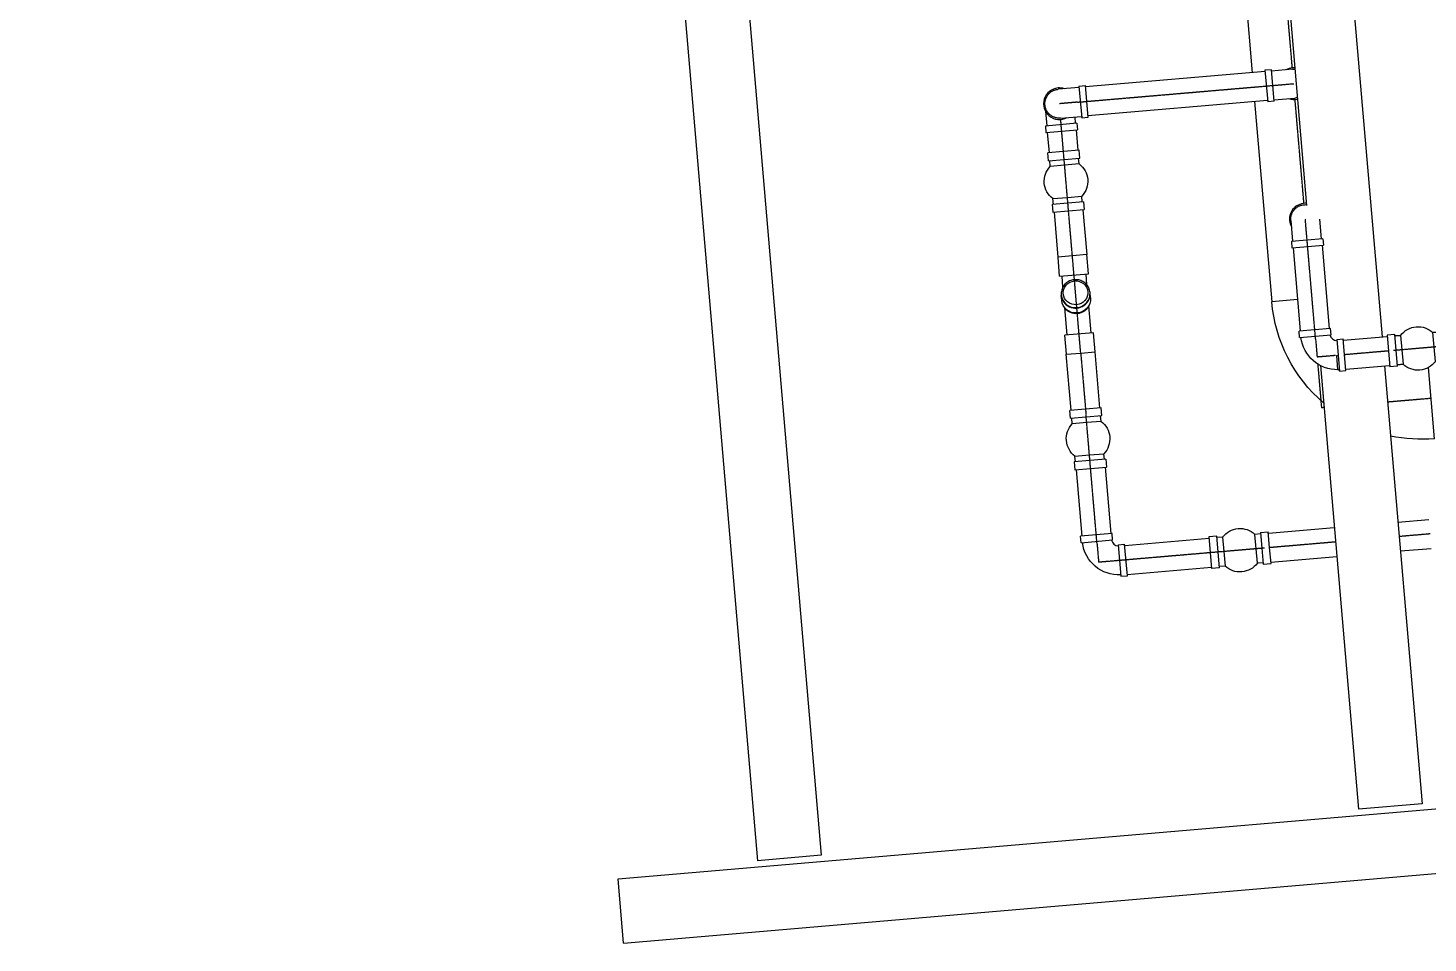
# Model space of a CAD drawing. Header units: millimetres. Extents: x 238021 to 250605, y -32596 to -9848.
# Drawn here: x 238318 to 241229, y -32253 to -30349 of the extents above; entities that cross this region are included whole.
import ezdxf

# ---------------------------------------------------------------- set-up
doc = ezdxf.new("R2010")
doc.units = ezdxf.units.MM
doc.header["$MEASUREMENT"] = 0
doc.linetypes.add('CENTER2', pattern=[1.125, 0.75, -0.125, 0.125, -0.125])
for name, color, linetype in [('Plan-150-SL-B4-221', 85, 'Continuous'), ('Plan-50-PES-D1-243', 4, 'Continuous'), ('Plan-CENTER', 1, 'CENTER2'), ('Plan-RE', 5, 'Continuous'), ('Plan-S-BEAM', 12, 'Continuous')]:
    doc.layers.add(name, color=color, linetype=linetype)

# ---------------------------------------------------------------- blocks, each defined once
blk = doc.blocks.new('*U122')
at = {"layer": 'Plan-S-BEAM', "color": 0, "linetype": 'ByBlock', "lineweight": -2}
for p, q in [((238317.8886872096, -14374.50940543228), (239835.153131279, -32081.6895829328)), ((238450.4031059584, -14363.15472253649), (239967.6675500278, -32070.334900037)), ((239967.6675500278, -32070.334900037), (239835.153131279, -32081.6895829328))]:
    blk.add_line(p, q, dxfattribs=at)
blk = doc.blocks.new('*U123')
at = {"layer": 'Plan-S-BEAM', "color": 0, "linetype": 'ByBlock', "lineweight": -2}
for p, q in [((240993.9211780061, -29358.27586011441), (241133.9198462325, -30992.12528734147)), ((240869.7726021488, -29467.26381188096), (240976.9946554908, -30718.59493280068)), ((241005.5221335822, -31051.52384084128), (241084.6195425242, -31974.62730984144)), ((241139.0700059863, -31052.23004169636), (241217.1339612731, -31963.27262694566)), ((241217.1339612731, -31963.27262694566), (241084.6195425242, -31974.62730984145))]:
    blk.add_line(p, q, dxfattribs=at)
blk = doc.blocks.new('*U620')
at = {"layer": 'Plan-150-SL-B4-221', "color": 0, "linetype": 'ByBlock', "lineweight": -2}
for p, q in [((240848.8670493715, -30268.56812993952), (240863.7417914935, -30442.30101391512)), ((240868.8878977643, -30502.40611532299), (240904.5425812378, -30918.84298100211)), ((240958.3208285541, -30914.23857024074), (240904.5425812378, -30918.84298100212))]:
    blk.add_line(p, q, dxfattribs=at)
at = {"layer": 'Plan-CENTER'}
for p, q in [((240947.3386769041, -30432.39149984215), (240932.6978487035, -30261.39066593034)), ((240971.466481535, -30714.19760095824), (240952.9526110177, -30497.96070137801))]:
    blk.add_line(p, q, dxfattribs=at)
blk = doc.blocks.new('*U623')
at = {"layer": 'Plan-CENTER'}
blk.add_line((240500.7457926455, -30503.65302417699), (240462.7846759669, -30506.90319655841), dxfattribs=at)
at = {"layer": 'Plan-RE', "color": 0, "linetype": 'ByBlock', "lineweight": -2}
for p, q in [((240503.7921351155, -30473.11934947053), (240460.2922770026, -30476.84374036849)), ((240503.5582211941, -30470.38729940653), (240516.9193839281, -30469.24333721834)), ((240503.5582211941, -30470.38729940654), (240509.1721553075, -30535.95650094241)), ((240522.5333180415, -30534.81253875421), (240516.9193839282, -30469.24333721834)), ((240465.4383832731, -30536.94884177639), (240508.9382413861, -30533.22445087843)), ((240509.1721553075, -30535.95650094242), (240522.5333180415, -30534.81253875422))]:
    blk.add_line(p, q, dxfattribs=at)
for radius, start, end in [(32.90454545454546, 94.89364209108011, 298.4501064001711), (32.90454545454547, 71.33717778193748, 94.89364209108008)]:
    blk.add_arc((240462.7846759668, -30506.90319655841), radius, start, end, dxfattribs=at)
blk.add_open_spline([(240465.4383832731, -30536.94884177637), (240464.5094424159, -30537.02837626277), (240463.5337571185, -30537.06798388376), (240461.5417038066, -30537.04695310519), (240460.5253361571, -30536.98628016034), (240458.5045419002, -30536.76157344753), (240457.4996820111, -30536.59749089742), (240455.5517183323, -30536.18029917412), (240454.6086075508, -30535.92722264784), (240452.8322258829, -30535.36387224155), (240451.9166982874, -30535.02762203634), (240450.0864359034, -30534.24700623958), (240449.1717145237, -30533.80260920951), (240447.392811169, -30532.82295702384), (240446.5282475827, -30532.28749133665), (240444.8901424006, -30531.15799069633), (240444.1165817722, -30530.5639833465), (240442.6922810155, -30529.36483141746), (240441.9755806391, -30528.70422543306), (240440.5842937415, -30527.28346784326), (240439.9097314749, -30526.52329248657), (240438.6420409591, -30524.93836856394), (240438.0486406613, -30524.11327960816), (240436.9682890256, -30522.44383626663), (240436.4813094598, -30521.59950014811), (240435.6248775561, -30519.94728186098), (240435.2157600008, -30519.06294041788), (240434.474526017, -30517.2184328828), (240434.1424409545, -30516.25825418616), (240433.5781929262, -30514.30942056486), (240433.3459088527, -30513.32034717272), (240432.9870171789, -30511.36514299997), (240432.8603764267, -30510.39901830477), (240432.7810120331, -30509.47206408367), (240432.7016476394, -30508.54510986259), (240432.6622129073, -30507.57151872219), (240432.6835144231, -30505.58376299371), (240432.744284375, -30504.56959876698), (240432.9690363523, -30502.55321217961), (240433.133066587, -30501.55055685483), (240433.549963079, -30499.60689197096), (240433.802796284, -30498.66587532261), (240434.3659014681, -30496.89211845495), (240434.7022639897, -30495.97728905418), (240435.4831017989, -30494.14849353705), (240435.9276080084, -30493.23454062364), (240436.9074256255, -30491.45718851395), (240437.4429472588, -30490.59340763628), (240438.5724691589, -30488.95682227718), (240439.1664414865, -30488.18399851321), (240440.3661676741, -30486.76018143603), (240441.0274938449, -30486.04332128697), (240442.4497527517, -30484.6517969838), (240443.2107089355, -30483.97715679583), (240444.7971896476, -30482.70936560628), (240445.6230544446, -30482.11594226681), (240447.2939810438, -30481.03556005821), (240448.139024288, -30480.54857248753), (240449.7937874876, -30479.69145273881), (240450.6801512227, -30479.28173942028), (240452.5288448, -30478.53948374643), (240453.4911870818, -30478.2069723743), (240455.4443719164, -30477.6420196883), (240456.4356331523, -30477.40945664838), (240458.3951183827, -30477.05010122191), (240459.3633361453, -30476.92327485489), (240460.2922770025, -30476.84374036849)], degree=3, knots=[134.2173057784871, 134.2173057784871, 134.2173057784871, 134.2173057784871, 137.014324129617, 137.014324129617, 139.811342480747, 139.811342480747, 142.608360831877, 142.608360831877, 145.4053791830069, 145.4053791830069, 148.199072735786, 148.199072735786, 150.9927662885651, 150.9927662885651, 153.7864598413442, 153.7864598413442, 156.5801533941233, 156.5801533941233, 159.3721005341695, 159.3721005341695, 162.1640476742156, 162.1640476742156, 164.9559948142618, 164.9559948142618, 167.7479419543079, 167.7479419543079, 170.5389785923245, 170.5389785923245, 173.3300152303411, 173.3300152303411, 176.1210518683578, 176.1210518683578, 178.9120885063744, 178.9120885063744, 178.9120885063744, 181.703125144391, 181.703125144391, 184.4941617824076, 184.4941617824076, 187.2851984204243, 187.2851984204243, 190.0762350584409, 190.0762350584409, 192.868182198487, 192.868182198487, 195.6601293385332, 195.6601293385332, 198.4520764785793, 198.4520764785793, 201.2440236186254, 201.2440236186254, 204.0377171714046, 204.0377171714046, 206.8314107241837, 206.8314107241837, 209.6251042769628, 209.6251042769628, 212.4187978297419, 212.4187978297419, 215.2158161808718, 215.2158161808718, 218.0128345320018, 218.0128345320018, 220.8098528831318, 220.8098528831318, 223.6068712342617, 223.6068712342617, 223.6068712342617, 223.6068712342617], dxfattribs=at)
blk = doc.blocks.new('*U624')
at = {"layer": 'Plan-CENTER'}
blk.add_line((240912.1845272854, -30468.42627299123), (240950.145643964, -30465.17610060981), dxfattribs=at)
at = {"layer": 'Plan-RE', "color": 0, "linetype": 'ByBlock', "lineweight": -2}
for p, q in [((240903.7581646234, -30436.12279622582), (240890.3970018894, -30437.266758414)), ((240890.3970018894, -30437.26675841403), (240896.0109360028, -30502.8359599499)), ((240909.3720987368, -30501.69199776171), (240903.7581646234, -30436.12279622584)), ((240947.4919366578, -30435.13045539185), (240903.9920785448, -30438.85484628982)), ((240909.3720987367, -30501.69199776169), (240896.0109360027, -30502.83595994988)), ((240909.1381848155, -30498.9599476977), (240952.6380429285, -30495.23555679974))]:
    blk.add_line(p, q, dxfattribs=at)
for radius, start, end in [(32.90454545454548, 94.8936420910847, 118.4501064001883), (32.90454545454681, 85.95336279573492, 94.89364209108453), (32.90454545454529, 251.3371777820426, 283.8416494318252)]:
    blk.add_arc((240950.1456439641, -30465.17610060981), radius, start, end, dxfattribs=at)
for points, knots in [([(240947.4919366578, -30435.13045539185), (240948.420877515, -30435.05092090545), (240949.3965628124, -30435.01131328447), (240951.155725101, -30435.02988535397), (240951.9308015415, -30435.06738610849), (240952.7059908293, -30435.13494458703)], [134.2173057784871, 134.2173057784871, 134.2173057784871, 134.2173057784871, 137.014324129617, 137.014324129617, 139.1573434518378, 139.1573434518378, 139.1573434518378, 139.1573434518378]), ([(240957.7793802496, -30494.3437535252), (240957.0256641364, -30494.54255383937), (240956.2669114582, -30494.71161286705), (240954.5352015482, -30495.02919594632), (240953.5669837855, -30495.15602231333), (240952.6380429283, -30495.23555679973)], [218.6630989392839, 218.6630989392839, 218.6630989392839, 218.6630989392839, 220.8098528831317, 220.8098528831317, 223.6068712342617, 223.6068712342617, 223.6068712342617, 223.6068712342617])]:
    blk.add_open_spline(points, degree=3, knots=knots, dxfattribs=at)
blk = doc.blocks.new('*U625')
at = {"layer": 'Plan-CENTER'}
blk.add_line((240500.7457926455, -30503.653024177), (240912.1845272854, -30468.42627299123), dxfattribs=at)
at = {"layer": 'Plan-RE', "color": 0, "linetype": 'ByBlock', "lineweight": -2}
for p, q in [((240890.6309158108, -30439.99880847801), (240517.1532978496, -30471.97538728235)), ((240895.7770220814, -30500.10390988589), (240522.2994041202, -30532.08048869024))]:
    blk.add_line(p, q, dxfattribs=at)
blk = doc.blocks.new('*U626')
at = {"layer": 'Plan-CENTER'}
blk.add_line((240466.0348483482, -30544.86431323703), (240465.5916430235, -30539.68779732635), dxfattribs=at)
at = {"layer": 'Plan-RE', "color": 0, "linetype": 'ByBlock', "lineweight": -2}
for p, q in [((240433.853937021, -30522.57870151418), (240436.463421647, -30553.05676197767)), ((240496.5685230549, -30547.91065570705), (240495.4102798063, -30534.38269412706)), ((240499.3005731189, -30547.67674178564), (240433.731371583, -30553.29067589906)), ((240433.7313715829, -30553.29067589908), (240434.8753337711, -30566.65183863309)), ((240434.8753337712, -30566.65183863308), (240500.4445353071, -30561.03790451966)), ((240499.3005731188, -30547.67674178565), (240500.4445353071, -30561.03790451966))]:
    blk.add_line(p, q, dxfattribs=at)
blk = doc.blocks.new('*U628')
at = {"layer": 'Plan-CENTER'}
blk.add_line((240472.2528767929, -30617.48916988967), (240466.0348483482, -30544.86431323704), dxfattribs=at)
at = {"layer": 'Plan-RE', "color": 0, "linetype": 'ByBlock', "lineweight": -2}
for p, q in [((240437.6073838351, -30566.41792471168), (240441.2556093168, -30609.02819177706)), ((240497.7124852429, -30561.27181844105), (240501.3607107247, -30603.88208550643))]:
    blk.add_line(p, q, dxfattribs=at)
blk = doc.blocks.new('*U634')
at = {"layer": 'Plan-CENTER'}
blk.add_line((240480.9414542812, -30718.96935773618), (240472.2528767929, -30617.48916988968), dxfattribs=at)
at = {"layer": 'Plan-RE', "color": 0, "linetype": 'ByBlock', "lineweight": -2}
for p, q in [((240504.0927607886, -30603.64817158502), (240438.5235592527, -30609.26210569845)), ((240439.9188681051, -30625.55892812229), (240438.5235592527, -30609.26210569846)), ((240439.9188681051, -30625.55892812229), (240505.488069641, -30619.94499400887)), ((240443.667853973, -30637.20254381261), (240442.6509181692, -30625.3250142009)), ((240503.7729553808, -30632.05643754197), (240502.756019577, -30620.17890793027)), ((240505.488069641, -30619.94499400886), (240504.0927607886, -30603.64817158503)), ((240473.7204046769, -30634.62949067729), (240443.667853973, -30637.20254381261)), ((240503.7729553808, -30632.05643754197), (240473.7204046769, -30634.62949067729)), ((240480.4908622011, -30713.7065665603), (240447.7062614331, -30716.51353361701)), ((240447.706261433, -30716.513533617), (240449.1015702854, -30732.81035604082)), ((240449.4213756932, -30704.40209008387), (240479.4739263971, -30701.82903694855)), ((240450.4383114971, -30716.2796196956), (240449.4213756933, -30704.40209008388)), ((240479.4739263972, -30701.82903694855), (240509.5264771011, -30699.25598381323)), ((240513.275462969, -30710.89959950358), (240480.4908622011, -30713.7065665603)), ((240510.543412905, -30711.13351342495), (240509.5264771011, -30699.25598381324)), ((240513.275462969, -30710.89959950356), (240514.6707718213, -30727.19642192741)), ((240449.1015702854, -30732.8103560408), (240481.8861710533, -30730.00338898409)), ((240481.8861710534, -30730.0033889841), (240514.6707718213, -30727.19642192739))]:
    blk.add_line(p, q, dxfattribs=at)
at = {"layer": 'Plan-RE', "color": 0, "linetype": 'ByBlock', "lineweight": -2, "extrusion": (0, 0, -1)}
for centre, start, end in [((-240476.597165537, -30668.22926381293), 306.9166728045928, 43.29604301312732), ((-240476.5971655371, -30668.22926381292), 126.9166728045929, 223.2960430131273)]:
    blk.add_arc(centre, 45.24374999997907, start, end, dxfattribs=at)
blk = doc.blocks.new('*U636')
at = {"layer": 'Plan-CENTER'}
blk.add_line((240489.876968842, -30823.33370245576), (240480.9414542812, -30718.96935773618), dxfattribs=at)
at = {"layer": 'Plan-RE', "color": 0, "linetype": 'ByBlock', "lineweight": -2}
for p, q in [((240451.8336203495, -30732.57644211951), (240459.8244181381, -30825.90675559116)), ((240511.9387217574, -30727.43033584871), (240519.929519546, -30820.76064932036)), ((240489.8769688422, -30823.33370245577), (240459.8244181382, -30825.90675559116)), ((240519.929519546, -30820.76064932036), (240489.876968842, -30823.33370245575))]:
    blk.add_line(p, q, dxfattribs=at)
blk = doc.blocks.new('*U637')
at = {"layer": 'Plan-150-SL-B4-221', "color": 0, "linetype": 'ByBlock', "lineweight": -2}
blk.add_arc((240974.2734485918, -30746.98220172616), 32.90454545454464, 85.91973847477084, 94.94835867852774, dxfattribs=at)
blk = doc.blocks.new('*U638')
at = {"layer": 'Plan-50-PES-D1-243', "color": 0, "linetype": 'ByBlock', "lineweight": -2}
for p, q in [((240944.2278019774, -30749.63590916928), (240947.9521928983, -30793.13576728029)), ((241008.0572943035, -30787.98966097811), (241004.5642775952, -30747.19218981628)), ((241010.7893443675, -30787.75574705528), (240945.2201428346, -30793.36968120312)), ((240945.2201428344, -30793.36968120312), (240946.3641050296, -30806.73084393653)), ((240946.3641050298, -30806.73084393653), (241011.9333065627, -30801.1169097887)), ((241010.7893443673, -30787.75574705529), (241011.9333065625, -30801.1169097887))]:
    blk.add_line(p, q, dxfattribs=at)
for radius, start, end in [(32.90454545454547, 85.91973600142674, 184.8936421212063), (32.90454545454543, 184.8936421212064, 208.4501064302847)]:
    blk.add_arc((240974.273447194, -30746.98220184718), radius, start, end, dxfattribs=at)
blk.add_open_spline([(240944.2278019775, -30749.63590916928), (240944.1482674905, -30748.70696831212), (240944.1086598691, -30747.7312830147), (240944.1296906466, -30745.73922970286), (240944.1903635909, -30744.72286205328), (240944.4150703026, -30742.70206779628), (240944.5791528522, -30741.6972079071), (240944.9963445745, -30739.74924422807), (240945.2494211003, -30738.80613344646), (240945.8127715056, -30737.02975177827), (240946.1490217104, -30736.11422418261), (240946.9296375062, -30734.28396179816), (240947.3740345358, -30733.36924041821), (240948.3536867205, -30731.59033706304), (240948.8891524072, -30730.72577347642), (240950.0186530467, -30729.08766829378), (240950.6126603961, -30728.31410766501), (240951.8118123244, -30726.88980690771), (240952.4724183085, -30726.17310653095), (240953.8931758975, -30724.78181963259), (240954.6533512538, -30724.10725736558), (240956.2382751758, -30722.83956684896), (240957.0633641313, -30722.24616655079), (240958.7328074722, -30721.1658149141), (240959.5771435905, -30720.67883534791), (240961.2293618771, -30719.82240344333), (240962.11370332, -30719.41328588764), (240963.9582108547, -30718.67205190281), (240964.9183895512, -30718.33996683982), (240966.8672231722, -30717.77571881045), (240967.8562965642, -30717.5434347364), (240969.8115007368, -30717.18454306164), (240970.7776254319, -30717.05790230897), (240971.7045796529, -30716.97853791482), (240972.631533874, -30716.89917352065), (240973.6051250144, -30716.859738788), (240975.3436979666, -30716.8783699694), (240976.0997823045, -30716.91448850966), (240976.8562170824, -30716.97929232947)], degree=3, knots=[134.2173057784871, 134.2173057784871, 134.2173057784871, 134.2173057784871, 137.014324129617, 137.014324129617, 139.811342480747, 139.811342480747, 142.608360831877, 142.608360831877, 145.4053791830069, 145.4053791830069, 148.199072735786, 148.199072735786, 150.9927662885651, 150.9927662885651, 153.7864598413442, 153.7864598413442, 156.5801533941233, 156.5801533941233, 159.3721005341695, 159.3721005341695, 162.1640476742156, 162.1640476742156, 164.9559948142618, 164.9559948142618, 167.7479419543079, 167.7479419543079, 170.5389785923245, 170.5389785923245, 173.3300152303411, 173.3300152303411, 176.1210518683578, 176.1210518683578, 178.9120885063744, 178.9120885063744, 178.9120885063744, 181.703125144391, 181.703125144391, 183.7943994844608, 183.7943994844608, 183.7943994844608, 183.7943994844608], dxfattribs=at)
at = {"layer": 'Plan-CENTER'}
blk.add_line((240977.5236195953, -30784.94331852413), (240974.2734471939, -30746.98220184717), dxfattribs=at)
blk = doc.blocks.new('*U639')
at = {"layer": 'Plan-CENTER'}
blk.add_line((240507.1941602707, -31025.59372045491), (240489.876968842, -30823.33370245576), dxfattribs=at)
at = {"layer": 'Plan-RE', "color": 0, "linetype": 'ByBlock', "lineweight": -2}
for p, q in [((240463.3985802566, -30865.74708404605), (240459.986325788, -30825.8928933073)), ((240523.1798663648, -30860.62870234297), (240519.7676118961, -30820.77451160422)), ((240463.3985802566, -30865.74708404605), (240523.1798663648, -30860.62870234296)), ((240520.1591195943, -30883.95948929484), (240518.1980925224, -30861.05523415156)), ((240470.3413811708, -30888.22480738078), (240468.380354099, -30865.32055223746)), ((240467.6904140536, -30915.87451865839), (240466.8072576103, -30905.55949506805)), ((240527.4717001617, -30910.75613695531), (240526.5885437184, -30900.44111336498)), ((240478.8730365903, -30987.87218875912), (240474.0386309736, -30931.40766498992)), ((240528.6907750137, -30983.60687067321), (240523.8563693971, -30927.14234690402)), ((240533.6725488561, -30983.18033886462), (240473.891262748, -30988.29872056771)), ((240477.3035172167, -31028.15291130646), (240473.891262748, -30988.29872056771)), ((240537.0848033248, -31023.03452960338), (240533.6725488561, -30983.18033886463))]:
    blk.add_line(p, q, dxfattribs=at)
blk.add_ellipse((240496.4593844452, -30900.21450058469), major_axis=(-25.61526314973548, -2.19313940466439), ratio=0.9659258262890652, dxfattribs=at)
for centre, major_axis, start_param, end_param in [((240496.6316639312, -30902.22667744726), (-29.89064305406272, -2.55919085154117), 5.256531948688434e-15, 3.141592653589798), ((240496.6979006644, -30903.00030421653), (-29.89064305406272, -2.559190851541215), 6.269787446715553, 9.438175821191761)]:
    blk.add_ellipse(centre, major_axis=major_axis, ratio=0.9659258262890652, start_param=start_param, end_param=end_param, dxfattribs=at)
at = {"layer": 'Plan-RE', "color": 0, "linetype": 'ByBlock', "lineweight": -2, "extrusion": (-2.614668313686928e-18, 3.053860450545043e-17, -1)}
blk.add_ellipse((240497.5810571077, -30913.31532780689), major_axis=(29.89064305406272, 2.559190851541215), ratio=0.965925826289065, start_param=-3.552713678800501e-15, end_param=3.14159265358979, dxfattribs=at)
at = {"layer": 'Plan-RE', "color": 0, "linetype": 'ByBlock', "lineweight": -2, "extrusion": (6.287882596604282e-32, 5.383588298080482e-33, -1)}
blk.add_ellipse((240498.5355645563, -30924.46371145534), major_axis=(24.90886921171893, 2.132659042951046), ratio=0.7673269879789487, start_param=0.3870282198583992, end_param=2.754564433731624, dxfattribs=at)
at = {"layer": 'Plan-RE', "color": 0, "linetype": 'ByBlock', "lineweight": -2}
blk.add_open_spline([(240526.5223069852, -30899.6674865957), (240526.2577317829, -30896.57732123052), (240525.4858767643, -30893.53145957335), (240523.0089234321, -30887.83065886953), (240521.3012480622, -30885.17854117817), (240517.1193188441, -30880.51955125351), (240514.6389976216, -30878.51970627386), (240509.1484972232, -30875.36781975091), (240506.1336381593, -30874.22556414444), (240499.8709109779, -30872.91836523842), (240496.6219615884, -30872.76158079456), (240490.224689686, -30873.45817619348), (240487.0772352584, -30874.31432677875), (240481.2165974279, -30876.95887962065), (240478.5025925214, -30878.74387954524), (240473.7989495102, -30883.06004957519), (240471.8040202755, -30885.58411103629), (240468.743755241, -30891.10740444358), (240467.6692717189, -30894.10006521498), (240466.6472507293, -30899.6889800706), (240466.5240598112, -30902.25182290996), (240466.7410208771, -30904.78586829878)], degree=3, knots=[2.116825233618366e-15, 2.116825233618366e-15, 2.116825233618366e-15, 2.116825233618366e-15, 0.3141411684359161, 0.3141411684359161, 0.6294964367266304, 0.6294964367266304, 0.9479243651223013, 0.9479243651223013, 1.269941176080226, 1.269941176080226, 1.594661159900954, 1.594661159900954, 1.920276152636475, 1.920276152636475, 2.244689761915822, 2.244689761915822, 2.566161265240266, 2.566161265240266, 2.88398573446261, 2.88398573446261, 3.141592653589795, 3.141592653589795, 3.141592653589795, 3.141592653589795], dxfattribs=at)
blk = doc.blocks.new('*U640')
at = {"layer": 'Plan-50-PES-D1-243', "color": 0, "linetype": 'ByBlock', "lineweight": -2}
for p, q in [((241009.2012564986, -30801.35082371151), (241024.0216021046, -30974.44837032188)), ((240949.0961550934, -30806.49693001369), (240963.9165006994, -30979.59447662406))]:
    blk.add_line(p, q, dxfattribs=at)
at = {"layer": 'Plan-CENTER'}
blk.add_line((240995.5941376026, -30996.00198181145), (240977.5236195953, -30784.94331852413), dxfattribs=at)
blk = doc.blocks.new('*U642')
at = {"layer": 'Plan-150-SL-B4-221', "color": 0, "linetype": 'ByBlock', "lineweight": -2}
for p, q in [((240958.3208285541, -30914.23857024074), (240904.5425812379, -30918.84298100211)), ((241242.8185789401, -31203.76198210773), (241230.154576758, -31055.84993067817))]:
    blk.add_line(p, q, dxfattribs=at)
at = {"layer": 'Plan-150-SL-B4-221', "color": 0, "linetype": 'ByBlock', "lineweight": -2, "extrusion": (0, 0, -1)}
for centre, radius, start, end in [((-241216.1400806418, -30892.16448270379), 312.737499999974, 310.7055469065386, 355.106357908761), ((-241216.1400806418, -30892.16448270392), 312.7374999998557, 265.1063579087525, 281.9145465331301)]:
    blk.add_arc(centre, radius, start, end, dxfattribs=at)
at = {"layer": 'Plan-CENTER'}
for p, q in [((241000.0777543199, -31048.3693731033), (241007.874414859, -31139.43221706485)), ((241235.6411149309, -31119.9311827757), (241145.5321425523, -31127.646174298)), ((241013.0169580446, -31138.99192043253), (241007.874414859, -31139.43221706485))]:
    blk.add_line(p, q, dxfattribs=at)
blk = doc.blocks.new('*U646')
at = {"layer": 'Plan-50-PES-D1-243', "color": 0, "linetype": 'ByBlock', "lineweight": -2}
for p, q in [((241026.7536521684, -30974.2144563991), (240961.1844506354, -30979.82839054692)), ((241027.8976143636, -30987.57561913251), (241026.7536521683, -30974.21445639909)), ((240962.3284128306, -30993.18955328033), (240961.1844506354, -30979.8283905469)), ((240962.3284128306, -30993.18955328035), (241027.8976143635, -30987.57561913253)), ((241039.617855212, -30997.44720131512), (241052.9790179454, -30996.30323911991)), ((241039.6178552121, -30997.44720131512), (241045.2317893599, -31063.01640284804)), ((241058.5929520933, -31061.87244065284), (241052.9790179455, -30996.30323911992)), ((241045.2317893599, -31063.01640284804), (241058.5929520932, -31061.87244065283))]:
    blk.add_line(p, q, dxfattribs=at)
at = {"layer": 'Plan-50-PES-D1-243', "color": 0, "linetype": 'ByBlock', "lineweight": -2, "extrusion": (0, 0, -1)}
blk.add_arc((-241041.1916620201, -30983.68532581289), 76.64449999998936, 269.2497041305259, 353.0560977082542, dxfattribs=at)
at = {"layer": 'Plan-50-PES-D1-243', "color": 0, "linetype": 'ByBlock', "lineweight": -2}
blk.add_arc((241041.1916620201, -30983.68532581286), 16.31950000000001, 194.5665130774876, 265.2207711649155, dxfattribs=at)
at = {"layer": 'Plan-CENTER'}
for p in [(240995.5941376025, -30996.00198181147), (241036.8054266809, -31030.71292608706)]:
    blk.add_line(p, (240998.8443100039, -31033.96309848842), dxfattribs=at)
blk = doc.blocks.new('*U647')
at = {"layer": 'Plan-CENTER'}
blk.add_line((240507.1941602707, -31025.59372045492), (240518.1133745706, -31153.12713081891), dxfattribs=at)
at = {"layer": 'Plan-RE', "color": 0, "linetype": 'ByBlock', "lineweight": -2}
for p, q in [((240477.1416095669, -31028.16677359024), (240507.1941602708, -31025.59372045493)), ((240487.1161070945, -31144.6661527063), (240477.1416095668, -31028.16677359023)), ((240507.1941602707, -31025.59372045493), (240537.2467109747, -31023.02066731962)), ((240547.2212085024, -31139.52004643566), (240537.2467109746, -31023.0206673196))]:
    blk.add_line(p, q, dxfattribs=at)
blk = doc.blocks.new('*U648')
at = {"layer": 'Plan-50-PES-D1-243', "color": 0, "linetype": 'ByBlock', "lineweight": -2}
for p, q in [((241251.4167161943, -30979.31330851272), (241267.7135386172, -30977.9179996493)), ((241270.5205056962, -31010.70260041535), (241267.7135386173, -30977.91799964932)), ((241160.4621107049, -30987.10070190225), (241144.165288282, -30988.49601076565)), ((241144.1652882822, -30988.49601076566), (241149.77922244, -31054.06521229773)), ((241166.0760448628, -31052.66990343433), (241160.462110705, -30987.10070190226)), ((241172.5735542392, -30988.81581615422), (241160.6960246282, -30989.83275196609)), ((241172.5735542392, -30988.81581615423), (241175.1466073949, -31018.86836685643)), ((241251.6506301176, -30982.04535857655), (241239.7731005066, -30983.06229438843)), ((241242.3461536623, -31013.11484509061), (241239.7731005066, -30983.06229438842)), ((241251.4167161944, -30979.3133085127), (241254.2236832733, -31012.09790927874)), ((241175.1466073949, -31018.86836685643), (241177.7196605506, -31048.92091755862)), ((241244.919206818, -31043.16739579281), (241242.3461536623, -31013.11484509062)), ((241254.2236832733, -31012.09790927875), (241257.0306503523, -31044.88251004479)), ((241273.3274727751, -31043.48720118139), (241270.5205056962, -31010.70260041535)), ((241166.0760448628, -31052.66990343432), (241149.7792224399, -31054.06521229772)), ((241177.7196605506, -31048.92091755861), (241165.8421309396, -31049.93785337048)), ((241256.796736429, -31042.15045998094), (241244.919206818, -31043.16739579281)), ((241257.0306503522, -31044.88251004478), (241273.3274727751, -31043.48720118138))]:
    blk.add_line(p, q, dxfattribs=at)
at = {"layer": 'Plan-50-PES-D1-243', "color": 0, "linetype": 'ByBlock', "lineweight": -2, "extrusion": (0, 0, -1)}
for centre, start, end in [((-241208.7463805286, -31015.99160597353), 36.91667276582162, 133.296042974283), ((-241208.7463805286, -31015.99160597351), 216.9166727658216, 313.2960429742828)]:
    blk.add_arc(centre, 45.24375000001156, start, end, dxfattribs=at)
at = {"layer": 'Plan-CENTER'}
blk.add_line((241259.4864744489, -31011.64731719502), (241158.0062866083, -31020.335894752), dxfattribs=at)
blk = doc.blocks.new('*U661')
at = {"layer": 'Plan-50-PES-D1-243', "color": 0, "linetype": 'ByBlock', "lineweight": -2}
for p, q in [((241267.9474525554, -30980.6500498878), (241390.8293170093, -30970.12909370539)), ((241390.8293170094, -30970.1290937054), (241393.4023701651, -31000.18164440761)), ((241053.2129318682, -30999.03528918281), (241144.3992022203, -30991.22806100414)), ((241160.6960246431, -30989.83275214075), (241172.573554098, -30988.81581634224)), ((241239.7731006778, -30983.0622945497), (241251.6506301326, -30982.0453587512)), ((241393.4023701651, -31000.18164440762), (241395.9754233207, -31030.23419510979)), ((241039.6252625344, -31030.30588774682), (241039.6393326814, -31030.47022317941)), ((241042.212391637, -31060.52284162279), (241039.6393384812, -31030.47029092059)), ((241273.0935588668, -31040.7551512922), (241395.9754233207, -31030.23419510978)), ((241042.2123916369, -31060.52284162278), (241044.9978754371, -31060.28435278523)), ((241058.3590381704, -31059.14039058799), (241149.5453085316, -31051.33316240854)), ((241165.8421309545, -31049.93785354513), (241177.7196607217, -31048.92091771989)), ((241244.9192066767, -31043.16739598084), (241256.7967364439, -31042.1504601556))]:
    blk.add_line(p, q, dxfattribs=at)
at = {"layer": 'Plan-CENTER'}
for p, q in [((241393.4023701651, -31000.18164440758), (241270.5205057111, -31010.70260059)), ((241146.9722553759, -31021.28061170634), (241055.7859850193, -31029.0878398854))]:
    blk.add_line(p, q, dxfattribs=at)
blk = doc.blocks.new('*U668')
at = {"layer": 'Plan-CENTER'}
blk.add_line((240526.8019520589, -31254.60731866542), (240518.1133745706, -31153.12713081891), dxfattribs=at)
at = {"layer": 'Plan-RE', "color": 0, "linetype": 'ByBlock', "lineweight": -2}
for p, q in [((240549.9532585663, -31139.28613251426), (240484.3840570304, -31144.90006662769)), ((240485.7793658828, -31161.19688905153), (240484.3840570305, -31144.90006662769)), ((240551.3485674187, -31155.58295493811), (240549.9532585664, -31139.28613251427)), ((240485.7793658827, -31161.19688905153), (240551.3485674186, -31155.58295493811)), ((240489.5283517507, -31172.84050474186), (240488.5114159468, -31160.96297513015)), ((240519.5809024546, -31170.26745160654), (240489.5283517506, -31172.84050474186)), ((240549.6334531585, -31167.6943984712), (240519.5809024545, -31170.26745160652)), ((240549.6334531586, -31167.69439847121), (240548.6165173547, -31155.81686885949)), ((240495.2818734709, -31240.04005101313), (240525.3344241749, -31237.46699787781)), ((240496.2988092748, -31251.91758062483), (240495.281873471, -31240.04005101313)), ((240525.3344241749, -31237.46699787781), (240555.3869748788, -31234.89394474249)), ((240556.4039106827, -31246.77147435419), (240555.3869748788, -31234.89394474248)), ((240526.3513599787, -31249.34452748952), (240493.5667592107, -31252.15149454624)), ((240493.5667592108, -31252.15149454623), (240494.9620680631, -31268.44831697005)), ((240494.9620680631, -31268.44831697005), (240527.7466688311, -31265.64134991334)), ((240559.1359607466, -31246.5375604328), (240526.3513599787, -31249.34452748952)), ((240527.7466688311, -31265.64134991336), (240560.5312695991, -31262.83438285665)), ((240559.1359607467, -31246.53756043281), (240560.5312695991, -31262.83438285664))]:
    blk.add_line(p, q, dxfattribs=at)
at = {"layer": 'Plan-RE', "color": 0, "linetype": 'ByBlock', "lineweight": -2, "extrusion": (0, 0, -1)}
for centre, start, end in [((-240522.4576633147, -31203.86722474217), 306.9166728045928, 43.29604301312732), ((-240522.4576633148, -31203.86722474217), 126.9166728045929, 223.2960430131273)]:
    blk.add_arc(centre, 45.24374999997907, start, end, dxfattribs=at)
blk = doc.blocks.new('*U673')
at = {"layer": 'Plan-CENTER'}
blk.add_line((240541.205267591, -31422.83407014511), (240526.8019520589, -31254.60731866541), dxfattribs=at)
at = {"layer": 'Plan-RE', "color": 0, "linetype": 'ByBlock', "lineweight": -2}
for p, q in [((240497.6941181271, -31268.21440304859), (240509.5276306963, -31406.42656494104)), ((240557.799219535, -31263.06829677805), (240569.6327321042, -31401.28045867049))]:
    blk.add_line(p, q, dxfattribs=at)
blk = doc.blocks.new('*U676')
at = {"layer": 'Plan-CENTER'}
for p in [(240541.205267591, -31422.83407014511), (240582.4165566511, -31457.54501444231)]:
    blk.add_line(p, (240544.4554399725, -31460.79518682377), dxfattribs=at)
at = {"layer": 'Plan-RE', "color": 0, "linetype": 'ByBlock', "lineweight": -2}
for p, q in [((240572.3647821683, -31401.04654474906), (240506.7955806324, -31406.66047886249)), ((240507.9395428205, -31420.02164159652), (240506.7955806323, -31406.6604788625)), ((240507.9395428206, -31420.02164159652), (240573.5087443565, -31414.40770748309)), ((240573.5087443565, -31414.40770748309), (240572.3647821682, -31401.04654474908)), ((240585.2289851998, -31424.27928967185), (240598.5901479337, -31423.13532748365)), ((240585.2289851997, -31424.27928967185), (240590.8429193131, -31489.84849120772)), ((240604.2040820472, -31488.70452901952), (240598.5901479338, -31423.13532748366)), ((240590.8429193132, -31489.84849120771), (240604.2040820472, -31488.70452901951))]:
    blk.add_line(p, q, dxfattribs=at)
blk.add_arc((240586.802792015, -31410.51741417044), 16.3194999999956, 194.5665130473636, 265.220771134866, dxfattribs=at)
at = {"layer": 'Plan-RE', "color": 0, "linetype": 'ByBlock', "lineweight": -2, "extrusion": (0, 0, -1)}
blk.add_arc((-240586.802792015, -31410.51741417045), 76.64449999997704, 267.1566180794003, 353.0560977383112, dxfattribs=at)
blk = doc.blocks.new('*U678')
at = {"layer": 'Plan-CENTER'}
blk.add_line((240889.0945074328, -31431.28772032554), (240787.6143195863, -31439.97629781381), dxfattribs=at)
at = {"layer": 'Plan-RE', "color": 0, "linetype": 'ByBlock', "lineweight": -2}
for p, q in [((240790.0701437055, -31406.74110496572), (240773.7733212817, -31408.13641381809)), ((240773.7733212816, -31408.13641381809), (240779.387255395, -31473.70561535396)), ((240795.6840778188, -31472.3103065016), (240790.0701437054, -31406.74110496573)), ((240802.1815872386, -31408.45621922589), (240790.3040576269, -31409.47315502973)), ((240802.1815872386, -31408.45621922588), (240804.754640374, -31438.50876992982)), ((240881.2586631216, -31401.68576170176), (240869.3811335099, -31402.70269750559)), ((240871.9541866452, -31432.75524820954), (240869.3811335099, -31402.7026975056)), ((240881.0247492002, -31398.95371163776), (240897.3215716241, -31397.55840278539)), ((240881.0247492002, -31398.95371163778), (240883.8317162569, -31431.73831240571)), ((240900.1285386808, -31430.34300355333), (240897.3215716241, -31397.5584027854)), ((240804.754640374, -31438.50876992983), (240807.3276935093, -31468.56132063377)), ((240874.5272397805, -31462.80779891348), (240871.9541866452, -31432.75524820954)), ((240883.8317162569, -31431.73831240571), (240886.6386833136, -31464.52291317364)), ((240902.9355057374, -31463.12760432127), (240900.1285386807, -31430.34300355334)), ((240795.6840778189, -31472.3103065016), (240779.3872553951, -31473.70561535396)), ((240807.3276935093, -31468.56132063377), (240795.4501638976, -31469.57825643759)), ((240886.4047693923, -31461.79086310963), (240874.5272397806, -31462.80779891346)), ((240886.6386833136, -31464.52291317363), (240902.9355057374, -31463.12760432127))]:
    blk.add_line(p, q, dxfattribs=at)
at = {"layer": 'Plan-RE', "color": 0, "linetype": 'ByBlock', "lineweight": -2, "extrusion": (0, 0, -1)}
for centre, radius, start, end in [((-240838.3544135096, -31435.63200906964), 45.24374999997544, 36.91667280460209, 133.2960430131141), ((-240838.3544135096, -31435.63200906966), 45.24375000000745, 216.9166728045946, 313.2960430130208)]:
    blk.add_arc(centre, radius, start, end, dxfattribs=at)
blk = doc.blocks.new('*U680')
at = {"layer": 'Plan-CENTER'}
blk.add_line((240787.6143195863, -31439.9762978138), (240582.4165566511, -31457.54501444231), dxfattribs=at)
at = {"layer": 'Plan-RE', "color": 0, "linetype": 'ByBlock', "lineweight": -2}
for p, q in [((240598.8240618551, -31425.86737754764), (240774.0072352031, -31410.86846388208)), ((240603.9701681258, -31485.97247895552), (240779.1533414737, -31470.97356528994))]:
    blk.add_line(p, q, dxfattribs=at)
blk = doc.blocks.new('*U681')
at = {"layer": 'Plan-CENTER'}
for p, q in [((241233.6087552547, -31401.79094069263), (241169.4929942813, -31407.28043346218)), ((241036.9778097737, -31418.62617959648), (240900.1285386808, -31430.34300355332))]:
    blk.add_line(p, q, dxfattribs=at)
at = {"layer": 'Plan-RE', "color": 0, "linetype": 'ByBlock', "lineweight": -2}
for p, q in [((241166.9179144045, -31377.22805628475), (241231.0357021195, -31371.73838998869)), ((240897.5554855456, -31400.29045284939), (241034.4027298968, -31388.57380241906)), ((241172.0680741583, -31437.33281063964), (241236.1818083902, -31431.84349139657)), ((240902.7015918162, -31460.39555425727), (241039.5528896505, -31448.67855677395))]:
    blk.add_line(p, q, dxfattribs=at)
blk = doc.blocks.new('*U698')
at = {"layer": 'Plan-S-BEAM', "color": 0, "linetype": 'ByBlock', "lineweight": -2}
for p, q in [((239545.1442178079, -32119.30175246077), (242655.0085265612, -31852.82868931619)), ((239556.5752703193, -32252.8132917379), (242666.4485830127, -31986.33945707814)), ((239556.5752703193, -32252.8132917379), (239545.1442178079, -32119.30175246077))]:
    blk.add_line(p, q, dxfattribs=at)

msp = doc.modelspace()

# ---------------------------------------------------------------- block references
at = {"layer": 'Plan-150-SL-B4-221'}
for name in ['*U620', '*U637', '*U642']:
    msp.add_blockref(name, (0, 0), dxfattribs=at)
at = {"layer": 'Plan-50-PES-D1-243'}
for name in ['*U638', '*U640', '*U646', '*U661', '*U648']:
    msp.add_blockref(name, (0, 0), dxfattribs=at)
at = {"layer": 'Plan-RE'}
for name in ['*U625', '*U624', '*U623', '*U626', '*U628', '*U634', '*U636', '*U639', '*U647', '*U668', '*U673', '*U681', '*U676', '*U680', '*U678']:
    msp.add_blockref(name, (0, 0), dxfattribs=at)
at = {"layer": 'Plan-S-BEAM'}
for name in ['*U123', '*U122', '*U698']:
    msp.add_blockref(name, (0, 0), dxfattribs=at)

doc.saveas('drawing.dxf')
